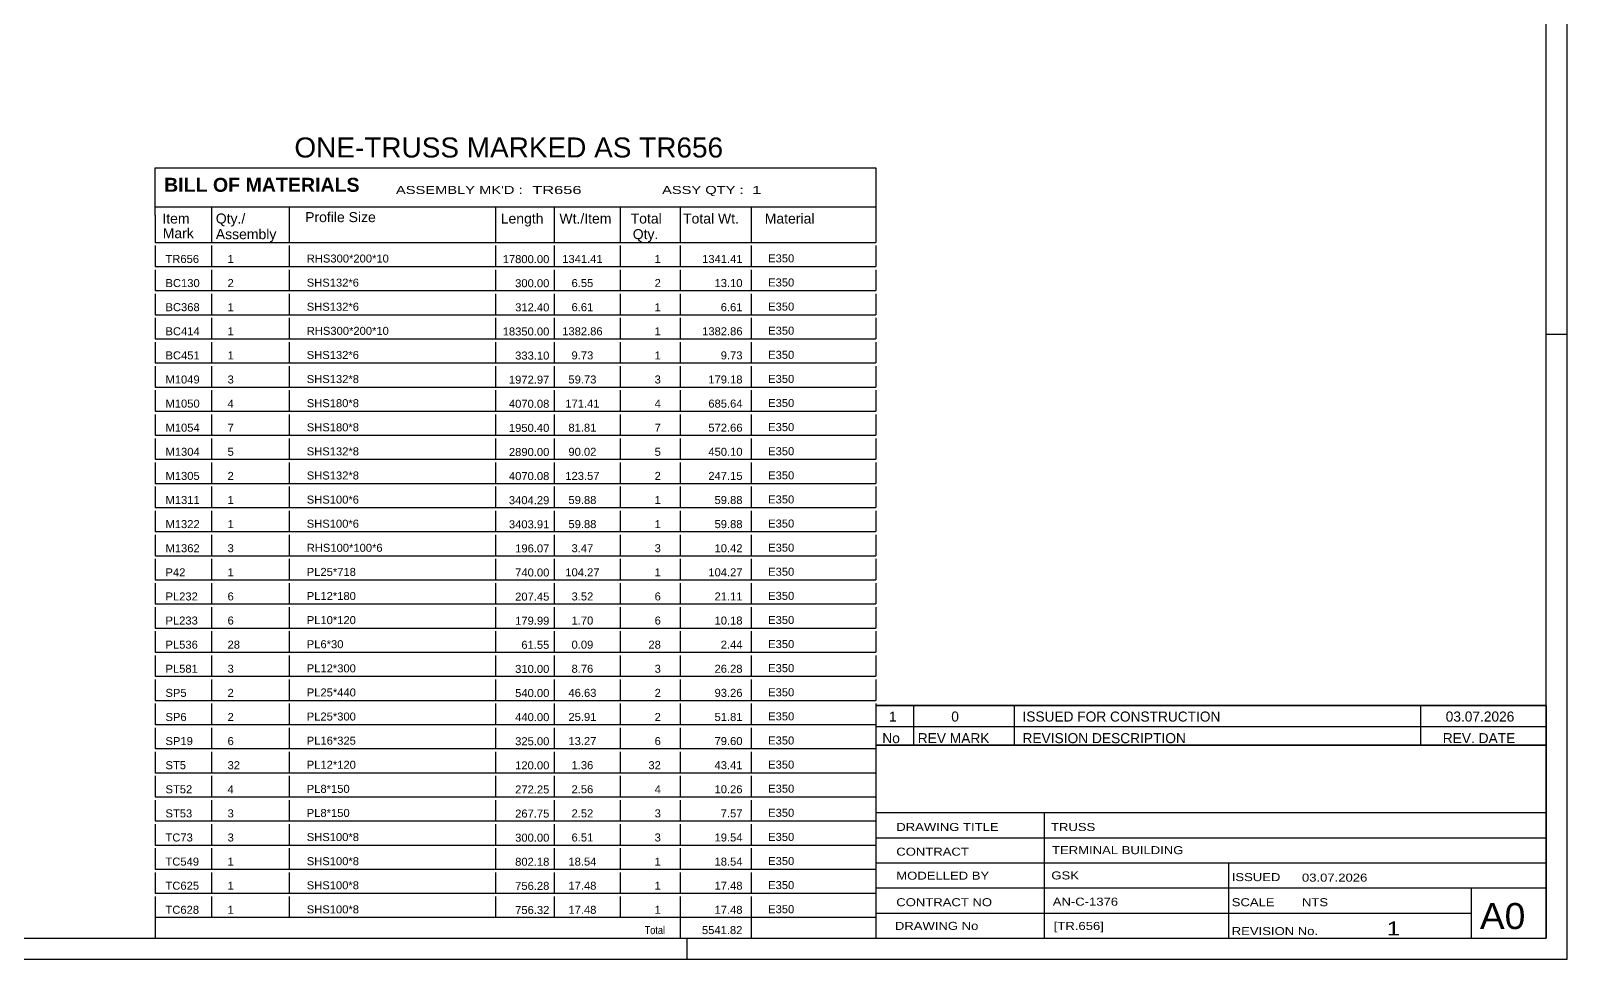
# Model space of a CAD drawing. Header units: millimetres. Extents: x -188 to 1001, y -654 to 187.
# Drawn here: x 634.5 to 1001.2, y -653.8 to -432.3 of the extents above; entities that cross this region are included whole.
import ezdxf

# ---------------------------------------------------------------- set-up
doc = ezdxf.new("R2010")
doc.units = ezdxf.units.MM
doc.styles.add('Arial', font='ARIAL.TTF', dxfattribs={"height": 0.2})
doc.styles.add('Arial Bold', font='ARIALBD.TTF', dxfattribs={"height": 0.2})
doc.styles.add('Arial Narrow', font='ARIALN.TTF', dxfattribs={"height": 0.2})

# ---------------------------------------------------------------- blocks, each defined once
blk = doc.blocks.new('Unknown-761542699-1162')
at = {"color": 5, "linetype": 'Continuous'}
for p, q in [((1001.2, -653.81), (1001.2, 187.19)), ((996.2, -648.81), (996.2, 182.19)), ((1001.2, -504.81), (996.2, -504.81)), ((-182.8, -648.81), (996.2, -648.81)), ((791.2, -653.81), (791.2, -648.81)), ((-187.8, -653.81), (1001.2, -653.81))]:
    blk.add_line(p, q, dxfattribs=at)
blk = doc.blocks.new('Unknown-761542699-35764')
at = {"color": 7, "linetype": 'Continuous'}
for p, q in [((836.2, -593.26), (996.2, -593.26)), ((996.2, -593.26), (836.2, -593.26)), ((836.2, -593.26), (836.2, -598.26)), ((845.2, -593.26), (845.2, -598.26)), ((869.2, -593.26), (869.2, -598.26)), ((966.2, -593.26), (966.2, -598.26)), ((996.2, -593.26), (996.2, -598.26)), ((836.2, -598.26), (996.2, -598.26)), ((836.2, -598.26), (836.2, -602.76)), ((836.2, -598.26), (996.2, -598.26)), ((845.2, -598.26), (845.2, -602.76)), ((869.2, -598.26), (869.2, -602.76)), ((966.2, -598.26), (966.2, -602.76)), ((996.2, -598.26), (996.2, -602.76)), ((996.2, -602.76), (836.2, -602.76))]:
    blk.add_line(p, q, dxfattribs=at)
at = {"color": 7, "linetype": 'Continuous', "style": 'Arial Narrow'}
for s, height, width, p in [('1', 2.39, 1.196471, (839.36, -597.11)), ('0', 2.39, 1.196471, (854.21, -597.11)), ('ISSUED FOR CONSTRUCTION', 2.3861, 1.196471, (871.2, -597.11)), ('03.07.2026', 2.386, 1.196471, (972.2, -597.11)), ('No', 2.386, 1.2, (837.75, -602.26)), ('REV MARK', 2.386, 1.2, (846.2, -602.26)), ('REVISION DESCRIPTION', 2.3861, 1.2, (871.2, -602.26)), ('REV. DATE', 2.386, 1.2, (971.49, -602.26))]:
    blk.add_text(s, height=height, dxfattribs=dict(at, width=width)).set_placement(p)
blk = doc.blocks.new('Unknown-761542699-35765')
at = {"color": 7, "linetype": 'Continuous'}
for p, q in [((836.2, -602.76), (836.2, -648.81)), ((836.2, -602.76), (996.2, -602.76)), ((996.2, -602.76), (996.2, -648.81)), ((836.2, -618.81), (996.2, -618.81)), ((876.34, -618.81), (876.34, -648.81)), ((836.2, -624.81), (996.2, -624.81)), ((836.2, -630.81), (996.2, -630.81)), ((920.34, -630.81), (920.34, -648.81)), ((836.2, -636.81), (996.2, -636.81)), ((978.34, -648.81), (978.34, -636.81)), ((836.2, -642.81), (978.2, -642.81)), ((836.2, -648.81), (996.2, -648.81))]:
    blk.add_line(p, q, dxfattribs=at)
at = {"color": 7, "style": 'Arial Narrow'}
for s, height, width, p in [('DRAWING TITLE', 1.9089, 1.425378, (841.09, -623.21)), ('TRUSS', 1.909, 1.425378, (878.01, -623.23)), ('TERMINAL BUILDING', 1.9089, 1.425378, (878.26, -628.74)), ('CONTRACT', 1.909, 1.425378, (841.09, -629.1)), ('MODELLED BY', 1.9089, 1.425378, (841.09, -634.83)), ('GSK', 1.909, 1.425378, (878.09, -634.77)), ('ISSUED', 1.909, 1.425378, (921.14, -635.17)), ('03.07.2026', 1.909, 1.425378, (937.89, -635.29)), ('CONTRACT NO', 1.9089, 1.425378, (841.09, -641.16)), ('AN-C-1376', 1.909, 1.425378, (878.43, -641.03)), ('SCALE', 1.909, 1.425378, (921.14, -641.16)), ('A0', 6.204, 1.25, (980.34, -646.61)), ('DRAWING No', 1.909, 1.425378, (840.76, -646.81)), ('[TR.656]', 1.909, 1.425378, (878.67, -646.82)), ('1', 3.34, 1.5, (958.12, -648.13)), ('REVISION No.', 1.9089, 1.425378, (921.14, -648.04))]:
    blk.add_text(s, height=height, dxfattribs=dict(at, width=width)).set_placement(p)
at = {"color": 7, "linetype": 'Continuous', "style": 'Arial Narrow', "width": 1.425378}
blk.add_text('NTS', height=1.909, dxfattribs=at).set_placement((937.9, -641.16))
blk = doc.blocks.new('Unknown-761542699-35766')
at = {"color": 7, "linetype": 'Continuous'}
for p, q in [((664.2, -465.06), (836.2, -465.06)), ((664.2, -476.31), (664.2, -465.06)), ((836.2, -465.06), (836.2, -476.31)), ((664.2, -474.31), (836.2, -474.31)), ((664.2, -476.31), (664.2, -481.31)), ((677.7, -474.31), (677.7, -482.81)), ((696.2, -474.31), (696.2, -482.81)), ((745.48, -474.31), (745.48, -482.81)), ((759.48, -474.31), (759.48, -482.81)), ((775.2, -474.31), (775.2, -482.81)), ((789.48, -474.31), (789.48, -482.81)), ((806.48, -474.31), (806.48, -482.81)), ((836.2, -476.31), (836.2, -482.81)), ((664.2, -481.31), (664.2, -482.81)), ((664.2, -482.81), (836.2, -482.81)), ((664.2, -483.58), (664.2, -488.56)), ((677.7, -483.58), (677.7, -488.56)), ((696.2, -483.58), (696.2, -488.56)), ((745.48, -483.58), (745.48, -488.56)), ((759.48, -483.58), (759.48, -488.56)), ((775.2, -483.58), (775.2, -488.56)), ((789.48, -483.58), (789.48, -488.56)), ((806.48, -483.58), (806.48, -488.56)), ((836.2, -483.58), (836.2, -488.56)), ((664.2, -488.56), (836.2, -488.56)), ((664.2, -489.33), (664.2, -494.31)), ((677.7, -489.33), (677.7, -494.31)), ((696.2, -489.33), (696.2, -494.31)), ((745.48, -489.33), (745.48, -494.31)), ((759.48, -489.33), (759.48, -494.31)), ((775.2, -489.33), (775.2, -494.31)), ((789.48, -489.33), (789.48, -494.31)), ((806.48, -489.33), (806.48, -494.31)), ((836.2, -489.33), (836.2, -494.31)), ((664.2, -494.31), (836.2, -494.31)), ((664.2, -495.08), (664.2, -500.06)), ((677.7, -495.08), (677.7, -500.06)), ((696.2, -495.08), (696.2, -500.06)), ((745.48, -495.08), (745.48, -500.06)), ((759.48, -495.08), (759.48, -500.06)), ((775.2, -495.08), (775.2, -500.06)), ((789.48, -495.08), (789.48, -500.06)), ((806.48, -495.08), (806.48, -500.06)), ((836.2, -495.08), (836.2, -500.06)), ((664.2, -500.06), (836.2, -500.06)), ((664.2, -500.83), (664.2, -505.81)), ((677.7, -500.83), (677.7, -505.81)), ((696.2, -500.83), (696.2, -505.81)), ((745.48, -500.83), (745.48, -505.81)), ((759.48, -500.83), (759.48, -505.81)), ((775.2, -500.83), (775.2, -505.81)), ((789.48, -500.83), (789.48, -505.81)), ((806.48, -500.83), (806.48, -505.81)), ((836.2, -500.83), (836.2, -505.81)), ((664.2, -505.81), (836.2, -505.81)), ((664.2, -506.58), (664.2, -511.56)), ((677.7, -506.58), (677.7, -511.56)), ((696.2, -506.58), (696.2, -511.56)), ((745.48, -506.58), (745.48, -511.56)), ((759.48, -506.58), (759.48, -511.56)), ((775.2, -506.58), (775.2, -511.56)), ((789.48, -506.58), (789.48, -511.56)), ((806.48, -506.58), (806.48, -511.56)), ((836.2, -506.58), (836.2, -511.56)), ((664.2, -511.56), (836.2, -511.56)), ((664.2, -512.33), (664.2, -517.31)), ((677.7, -512.33), (677.7, -517.31)), ((696.2, -512.33), (696.2, -517.31)), ((745.48, -512.33), (745.48, -517.31)), ((759.48, -512.33), (759.48, -517.31)), ((775.2, -512.33), (775.2, -517.31)), ((789.48, -512.33), (789.48, -517.31)), ((806.48, -512.33), (806.48, -517.31)), ((836.2, -512.33), (836.2, -517.31)), ((664.2, -517.31), (836.2, -517.31)), ((664.2, -518.08), (664.2, -523.06)), ((677.7, -518.08), (677.7, -523.06)), ((696.2, -518.08), (696.2, -523.06)), ((745.48, -518.08), (745.48, -523.06)), ((759.48, -518.08), (759.48, -523.06)), ((775.2, -518.08), (775.2, -523.06)), ((789.48, -518.08), (789.48, -523.06)), ((806.48, -518.08), (806.48, -523.06)), ((836.2, -518.08), (836.2, -523.06)), ((664.2, -523.06), (836.2, -523.06)), ((664.2, -523.83), (664.2, -528.81)), ((677.7, -523.83), (677.7, -528.81)), ((696.2, -523.83), (696.2, -528.81)), ((745.48, -523.83), (745.48, -528.81)), ((759.48, -523.83), (759.48, -528.81)), ((775.2, -523.83), (775.2, -528.81)), ((789.48, -523.83), (789.48, -528.81)), ((806.48, -523.83), (806.48, -528.81)), ((836.2, -523.83), (836.2, -528.81)), ((664.2, -528.81), (836.2, -528.81)), ((664.2, -529.58), (664.2, -534.56)), ((677.7, -529.58), (677.7, -534.56)), ((696.2, -529.58), (696.2, -534.56)), ((745.48, -529.58), (745.48, -534.56)), ((759.48, -529.58), (759.48, -534.56)), ((775.2, -529.58), (775.2, -534.56)), ((789.48, -529.58), (789.48, -534.56)), ((806.48, -529.58), (806.48, -534.56)), ((836.2, -529.58), (836.2, -534.56)), ((664.2, -534.56), (836.2, -534.56)), ((664.2, -535.33), (664.2, -540.31)), ((677.7, -535.33), (677.7, -540.31)), ((696.2, -535.33), (696.2, -540.31)), ((745.48, -535.33), (745.48, -540.31)), ((759.48, -535.33), (759.48, -540.31)), ((775.2, -535.33), (775.2, -540.31)), ((789.48, -535.33), (789.48, -540.31)), ((806.48, -535.33), (806.48, -540.31)), ((836.2, -535.33), (836.2, -540.31)), ((664.2, -540.31), (836.2, -540.31)), ((664.2, -541.08), (664.2, -546.06)), ((677.7, -541.08), (677.7, -546.06)), ((696.2, -541.08), (696.2, -546.06)), ((745.48, -541.08), (745.48, -546.06)), ((759.48, -541.08), (759.48, -546.06)), ((775.2, -541.08), (775.2, -546.06)), ((789.48, -541.08), (789.48, -546.06)), ((806.48, -541.08), (806.48, -546.06)), ((836.2, -541.08), (836.2, -546.06)), ((664.2, -546.06), (836.2, -546.06)), ((664.2, -546.83), (664.2, -551.81)), ((677.7, -546.83), (677.7, -551.81)), ((696.2, -546.83), (696.2, -551.81)), ((745.48, -546.83), (745.48, -551.81)), ((759.48, -546.83), (759.48, -551.81)), ((775.2, -546.83), (775.2, -551.81)), ((789.48, -546.83), (789.48, -551.81)), ((806.48, -546.83), (806.48, -551.81)), ((836.2, -546.83), (836.2, -551.81)), ((664.2, -551.81), (836.2, -551.81)), ((664.2, -552.58), (664.2, -557.56)), ((677.7, -552.58), (677.7, -557.56)), ((696.2, -552.58), (696.2, -557.56)), ((745.48, -552.58), (745.48, -557.56)), ((759.48, -552.58), (759.48, -557.56)), ((775.2, -552.58), (775.2, -557.56)), ((789.48, -552.58), (789.48, -557.56)), ((806.48, -552.58), (806.48, -557.56)), ((836.2, -552.58), (836.2, -557.56)), ((664.2, -557.56), (836.2, -557.56)), ((664.2, -558.33), (664.2, -563.31)), ((677.7, -558.33), (677.7, -563.31)), ((696.2, -558.33), (696.2, -563.31)), ((745.48, -558.33), (745.48, -563.31)), ((759.48, -558.33), (759.48, -563.31)), ((775.2, -558.33), (775.2, -563.31)), ((789.48, -558.33), (789.48, -563.31)), ((806.48, -558.33), (806.48, -563.31)), ((836.2, -558.33), (836.2, -563.31)), ((664.2, -563.31), (836.2, -563.31)), ((664.2, -564.08), (664.2, -569.06)), ((677.7, -564.08), (677.7, -569.06)), ((696.2, -564.08), (696.2, -569.06)), ((745.48, -564.08), (745.48, -569.06)), ((759.48, -564.08), (759.48, -569.06)), ((775.2, -564.08), (775.2, -569.06)), ((789.48, -564.08), (789.48, -569.06)), ((806.48, -564.08), (806.48, -569.06)), ((836.2, -564.08), (836.2, -569.06)), ((664.2, -569.06), (836.2, -569.06)), ((664.2, -569.83), (664.2, -574.81)), ((677.7, -569.83), (677.7, -574.81)), ((696.2, -569.83), (696.2, -574.81)), ((745.48, -569.83), (745.48, -574.81)), ((759.48, -569.83), (759.48, -574.81)), ((775.2, -569.83), (775.2, -574.81)), ((789.48, -569.83), (789.48, -574.81)), ((806.48, -569.83), (806.48, -574.81)), ((836.2, -569.83), (836.2, -574.81)), ((664.2, -574.81), (836.2, -574.81)), ((664.2, -575.58), (664.2, -580.56)), ((677.7, -575.58), (677.7, -580.56)), ((696.2, -575.58), (696.2, -580.56)), ((745.48, -575.58), (745.48, -580.56)), ((759.48, -575.58), (759.48, -580.56)), ((775.2, -575.58), (775.2, -580.56)), ((789.48, -575.58), (789.48, -580.56)), ((806.48, -575.58), (806.48, -580.56)), ((836.2, -575.58), (836.2, -580.56)), ((664.2, -580.56), (836.2, -580.56)), ((664.2, -581.33), (664.2, -586.31)), ((677.7, -581.33), (677.7, -586.31)), ((696.2, -581.33), (696.2, -586.31)), ((745.48, -581.33), (745.48, -586.31)), ((759.48, -581.33), (759.48, -586.31)), ((775.2, -581.33), (775.2, -586.31)), ((789.48, -581.33), (789.48, -586.31)), ((806.48, -581.33), (806.48, -586.31)), ((836.2, -581.33), (836.2, -586.31)), ((664.2, -586.31), (836.2, -586.31)), ((664.2, -587.08), (664.2, -592.06)), ((677.7, -587.08), (677.7, -592.06)), ((696.2, -587.08), (696.2, -592.06)), ((745.48, -587.08), (745.48, -592.06)), ((759.48, -587.08), (759.48, -592.06)), ((775.2, -587.08), (775.2, -592.06)), ((789.48, -587.08), (789.48, -592.06)), ((806.48, -587.08), (806.48, -592.06)), ((836.2, -587.08), (836.2, -592.06)), ((664.2, -592.06), (836.2, -592.06)), ((664.2, -592.83), (664.2, -597.81)), ((677.7, -592.83), (677.7, -597.81)), ((696.2, -592.83), (696.2, -597.81)), ((745.48, -592.83), (745.48, -597.81)), ((759.48, -592.83), (759.48, -597.81)), ((775.2, -592.83), (775.2, -597.81)), ((789.48, -592.83), (789.48, -597.81)), ((806.48, -592.83), (806.48, -597.81)), ((836.2, -592.83), (836.2, -597.81)), ((664.2, -597.81), (836.2, -597.81)), ((664.2, -598.58), (664.2, -603.56)), ((677.7, -598.58), (677.7, -603.56)), ((696.2, -598.58), (696.2, -603.56)), ((745.48, -598.58), (745.48, -603.56)), ((759.48, -598.58), (759.48, -603.56)), ((775.2, -598.58), (775.2, -603.56)), ((789.48, -598.58), (789.48, -603.56)), ((806.48, -598.58), (806.48, -603.56)), ((836.2, -598.58), (836.2, -603.56)), ((664.2, -603.56), (836.2, -603.56)), ((664.2, -604.33), (664.2, -609.31)), ((677.7, -604.33), (677.7, -609.31)), ((696.2, -604.33), (696.2, -609.31)), ((745.48, -604.33), (745.48, -609.31)), ((759.48, -604.33), (759.48, -609.31)), ((775.2, -604.33), (775.2, -609.31)), ((789.48, -604.33), (789.48, -609.31)), ((806.48, -604.33), (806.48, -609.31)), ((836.2, -604.33), (836.2, -609.31)), ((664.2, -609.31), (836.2, -609.31)), ((664.2, -610.08), (664.2, -615.06)), ((677.7, -610.08), (677.7, -615.06)), ((696.2, -610.08), (696.2, -615.06)), ((745.48, -610.08), (745.48, -615.06)), ((759.48, -610.08), (759.48, -615.06)), ((775.2, -610.08), (775.2, -615.06)), ((789.48, -610.08), (789.48, -615.06)), ((806.48, -610.08), (806.48, -615.06)), ((836.2, -610.08), (836.2, -615.06)), ((664.2, -615.06), (836.2, -615.06)), ((664.2, -615.83), (664.2, -620.81)), ((677.7, -615.83), (677.7, -620.81)), ((696.2, -615.83), (696.2, -620.81)), ((745.48, -615.83), (745.48, -620.81)), ((759.48, -615.83), (759.48, -620.81)), ((775.2, -615.83), (775.2, -620.81)), ((789.48, -615.83), (789.48, -620.81)), ((806.48, -615.83), (806.48, -620.81)), ((836.2, -615.83), (836.2, -620.81)), ((664.2, -620.81), (836.2, -620.81)), ((664.2, -621.58), (664.2, -626.56)), ((677.7, -621.58), (677.7, -626.56)), ((696.2, -621.58), (696.2, -626.56)), ((745.48, -621.58), (745.48, -626.56)), ((759.48, -621.58), (759.48, -626.56)), ((775.2, -621.58), (775.2, -626.56)), ((789.48, -621.58), (789.48, -626.56)), ((806.48, -621.58), (806.48, -626.56)), ((836.2, -621.58), (836.2, -626.56)), ((664.2, -626.56), (836.2, -626.56)), ((664.2, -627.33), (664.2, -632.31)), ((677.7, -627.33), (677.7, -632.31)), ((696.2, -627.33), (696.2, -632.31)), ((745.48, -627.33), (745.48, -632.31)), ((759.48, -627.33), (759.48, -632.31)), ((775.2, -627.33), (775.2, -632.31)), ((789.48, -627.33), (789.48, -632.31)), ((806.48, -627.33), (806.48, -632.31)), ((836.2, -627.33), (836.2, -632.31)), ((664.2, -632.31), (836.2, -632.31)), ((664.2, -633.08), (664.2, -638.06)), ((677.7, -633.08), (677.7, -638.06)), ((696.2, -633.08), (696.2, -638.06)), ((745.48, -633.08), (745.48, -638.06)), ((759.48, -633.08), (759.48, -638.06)), ((775.2, -633.08), (775.2, -638.06)), ((789.48, -633.08), (789.48, -638.06)), ((806.48, -633.08), (806.48, -638.06)), ((836.2, -633.08), (836.2, -638.06)), ((664.2, -638.06), (836.2, -638.06)), ((664.2, -638.83), (664.2, -643.81)), ((677.7, -638.83), (677.7, -643.81)), ((696.2, -638.83), (696.2, -643.81)), ((745.48, -638.83), (745.48, -643.81)), ((759.48, -638.83), (759.48, -643.81)), ((775.2, -638.83), (775.2, -643.81)), ((789.48, -638.83), (789.48, -643.81)), ((806.48, -638.83), (806.48, -643.81)), ((836.2, -638.83), (836.2, -643.81)), ((664.2, -643.81), (836.2, -643.81)), ((664.2, -643.81), (836.2, -643.81)), ((664.2, -643.81), (664.2, -648.81)), ((789.48, -643.81), (789.48, -648.81)), ((806.48, -643.81), (806.48, -648.81)), ((836.2, -643.81), (836.2, -648.81)), ((664.2, -648.81), (836.2, -648.81))]:
    blk.add_line(p, q, dxfattribs=at)
at = {"color": 7}
for s, height, style, p in [('BILL OF MATERIALS', 3.3405, 'Arial Bold', (666.36, -470.75)), ('Profile Size', 2.3877, 'Arial', (700.02, -477.98)), ('Mark', 2.388, 'Arial', (666.04, -481.81))]:
    blk.add_text(s, height=height, dxfattribs=dict(at, style=style)).set_placement(p)
at = {"color": 7, "linetype": 'Continuous', "style": 'Arial Narrow'}
for s, height, width, p in [("ASSEMBLY MK'D :", 1.9089, 1.6, (721.7, -471.26)), ('TR656', 1.909, 1.794707, (754.2, -471.26)), ('ASSY QTY :', 1.909, 1.6, (785.2, -471.26)), ('1', 1.91, 1.794707, (806.7, -471.26))]:
    blk.add_text(s, height=height, dxfattribs=dict(at, width=width)).set_placement(p)
at = {"color": 7, "linetype": 'Continuous'}
for s, height, style, p in [('Item', 2.388, 'Arial', (665.95, -478.31)), ('Qty./', 2.388, 'Arial', (678.7, -478.31)), ('Length', 2.388, 'Arial', (746.7, -478.31)), ('Wt./Item', 2.388, 'Arial', (760.7, -478.31)), ('Total', 2.388, 'Arial', (777.7, -478.31)), ('Total Wt.', 2.388, 'Arial', (790.2, -478.31)), ('Material', 2.388, 'Arial', (809.7, -478.31)), ('Assembly', 2.388, 'Arial', (678.7, -482.04)), ('Qty.', 2.388, 'Arial', (778.2, -482.04)), ('TR656', 1.91, 'Arial', (666.7, -487.72)), ('1', 1.91, 'Arial', (681.51, -487.72)), ('RHS300*200*10', 1.9102, 'Arial', (700.41, -487.62)), ('17800.00', 1.91, 'Arial', (747.17, -487.76)), ('1341.41', 1.91, 'Arial', (761.37, -487.72)), ('1', 1.91, 'Arial', (783.42, -487.72)), ('1341.41', 1.91, 'Arial', (794.76, -487.72)), ('E350', 1.91, 'Arial', (810.51, -487.58)), ('BC130', 1.91, 'Arial', (666.7, -493.47)), ('2', 1.91, 'Arial', (681.51, -493.47)), ('SHS132*6', 1.91, 'Arial', (700.41, -493.37)), ('300.00', 1.91, 'Arial', (750.14, -493.51)), ('6.55', 1.91, 'Arial', (763.59, -493.47)), ('2', 1.91, 'Arial', (783.42, -493.47)), ('13.10', 1.91, 'Arial', (797.72, -493.47)), ('E350', 1.91, 'Arial', (810.51, -493.33)), ('BC368', 1.91, 'Arial', (666.7, -499.22)), ('1', 1.91, 'Arial', (681.51, -499.22)), ('SHS132*6', 1.91, 'Arial', (700.41, -499.12)), ('312.40', 1.91, 'Arial', (750.14, -499.26)), ('6.61', 1.91, 'Arial', (763.59, -499.22)), ('1', 1.91, 'Arial', (783.42, -499.22)), ('6.61', 1.91, 'Arial', (799.2, -499.22)), ('E350', 1.91, 'Arial', (810.51, -499.08)), ('BC414', 1.91, 'Arial', (666.7, -504.97)), ('1', 1.91, 'Arial', (681.51, -504.97)), ('RHS300*200*10', 1.9102, 'Arial', (700.41, -504.87)), ('18350.00', 1.91, 'Arial', (747.17, -505.01)), ('1382.86', 1.91, 'Arial', (761.37, -504.97)), ('1', 1.91, 'Arial', (783.42, -504.97)), ('1382.86', 1.91, 'Arial', (794.76, -504.97)), ('E350', 1.91, 'Arial', (810.51, -504.83)), ('BC451', 1.91, 'Arial', (666.7, -510.72)), ('1', 1.91, 'Arial', (681.51, -510.72)), ('SHS132*6', 1.91, 'Arial', (700.41, -510.62)), ('333.10', 1.91, 'Arial', (750.14, -510.76)), ('9.73', 1.91, 'Arial', (763.59, -510.72)), ('1', 1.91, 'Arial', (783.42, -510.72)), ('9.73', 1.91, 'Arial', (799.2, -510.72)), ('E350', 1.91, 'Arial', (810.51, -510.58)), ('M1049', 1.91, 'Arial', (666.7, -516.47)), ('3', 1.91, 'Arial', (681.51, -516.47)), ('SHS132*8', 1.91, 'Arial', (700.41, -516.37)), ('1972.97', 1.91, 'Arial', (748.65, -516.51)), ('59.73', 1.91, 'Arial', (762.85, -516.47)), ('3', 1.91, 'Arial', (783.42, -516.47)), ('179.18', 1.91, 'Arial', (796.24, -516.47)), ('E350', 1.91, 'Arial', (810.51, -516.33)), ('M1050', 1.91, 'Arial', (666.7, -522.22)), ('4', 1.91, 'Arial', (681.51, -522.22)), ('SHS180*8', 1.91, 'Arial', (700.41, -522.12)), ('4070.08', 1.91, 'Arial', (748.65, -522.26)), ('171.41', 1.91, 'Arial', (762.11, -522.22)), ('4', 1.91, 'Arial', (783.42, -522.22)), ('685.64', 1.91, 'Arial', (796.24, -522.22)), ('E350', 1.91, 'Arial', (810.51, -522.08)), ('M1054', 1.91, 'Arial', (666.7, -527.97)), ('7', 1.91, 'Arial', (681.51, -527.97)), ('SHS180*8', 1.91, 'Arial', (700.41, -527.87)), ('1950.40', 1.91, 'Arial', (748.65, -528.01)), ('81.81', 1.91, 'Arial', (762.85, -527.97)), ('7', 1.91, 'Arial', (783.42, -527.97)), ('572.66', 1.91, 'Arial', (796.24, -527.97)), ('E350', 1.91, 'Arial', (810.51, -527.83)), ('E350', 1.91, 'Arial', (810.51, -533.58)), ('M1304', 1.91, 'Arial', (666.7, -533.72)), ('5', 1.91, 'Arial', (681.51, -533.72)), ('SHS132*8', 1.91, 'Arial', (700.41, -533.62)), ('2890.00', 1.91, 'Arial', (748.65, -533.76)), ('90.02', 1.91, 'Arial', (762.85, -533.72)), ('5', 1.91, 'Arial', (783.42, -533.72)), ('450.10', 1.91, 'Arial', (796.24, -533.72)), ('M1305', 1.91, 'Arial', (666.7, -539.47)), ('2', 1.91, 'Arial', (681.51, -539.47)), ('SHS132*8', 1.91, 'Arial', (700.41, -539.37)), ('4070.08', 1.91, 'Arial', (748.65, -539.51)), ('123.57', 1.91, 'Arial', (762.11, -539.47)), ('2', 1.91, 'Arial', (783.42, -539.47)), ('247.15', 1.91, 'Arial', (796.24, -539.47)), ('E350', 1.91, 'Arial', (810.51, -539.33)), ('M1311', 1.91, 'Arial', (666.7, -545.22)), ('1', 1.91, 'Arial', (681.51, -545.22)), ('SHS100*6', 1.91, 'Arial', (700.41, -545.12)), ('3404.29', 1.91, 'Arial', (748.65, -545.26)), ('59.88', 1.91, 'Arial', (762.85, -545.22)), ('1', 1.91, 'Arial', (783.42, -545.22)), ('59.88', 1.91, 'Arial', (797.72, -545.22)), ('E350', 1.91, 'Arial', (810.51, -545.08)), ('M1322', 1.91, 'Arial', (666.7, -550.97)), ('1', 1.91, 'Arial', (681.51, -550.97)), ('SHS100*6', 1.91, 'Arial', (700.41, -550.87)), ('3403.91', 1.91, 'Arial', (748.65, -551.01)), ('59.88', 1.91, 'Arial', (762.85, -550.97)), ('1', 1.91, 'Arial', (783.42, -550.97)), ('59.88', 1.91, 'Arial', (797.72, -550.97)), ('E350', 1.91, 'Arial', (810.51, -550.83)), ('M1362', 1.91, 'Arial', (666.7, -556.72)), ('3', 1.91, 'Arial', (681.51, -556.72)), ('RHS100*100*6', 1.9102, 'Arial', (700.41, -556.62)), ('196.07', 1.91, 'Arial', (750.14, -556.76)), ('3.47', 1.91, 'Arial', (763.59, -556.72)), ('3', 1.91, 'Arial', (783.42, -556.72)), ('10.42', 1.91, 'Arial', (797.72, -556.72)), ('E350', 1.91, 'Arial', (810.51, -556.58)), ('P42', 1.91, 'Arial', (666.7, -562.47)), ('1', 1.91, 'Arial', (681.51, -562.47)), ('PL25*718', 1.91, 'Arial', (700.41, -562.37)), ('740.00', 1.91, 'Arial', (750.14, -562.51)), ('104.27', 1.91, 'Arial', (762.11, -562.47)), ('1', 1.91, 'Arial', (783.42, -562.47)), ('104.27', 1.91, 'Arial', (796.24, -562.47)), ('E350', 1.91, 'Arial', (810.51, -562.33)), ('PL232', 1.91, 'Arial', (666.7, -568.22)), ('6', 1.91, 'Arial', (681.51, -568.22)), ('PL12*180', 1.91, 'Arial', (700.41, -568.12)), ('207.45', 1.91, 'Arial', (750.14, -568.26)), ('3.52', 1.91, 'Arial', (763.59, -568.22)), ('6', 1.91, 'Arial', (783.42, -568.22)), ('21.11', 1.91, 'Arial', (797.72, -568.22)), ('E350', 1.91, 'Arial', (810.51, -568.08)), ('PL10*120', 1.91, 'Arial', (700.41, -573.87)), ('E350', 1.91, 'Arial', (810.51, -573.83)), ('PL233', 1.91, 'Arial', (666.7, -573.97)), ('6', 1.91, 'Arial', (681.51, -573.97)), ('179.99', 1.91, 'Arial', (750.14, -574.01)), ('1.70', 1.91, 'Arial', (763.59, -573.97)), ('6', 1.91, 'Arial', (783.42, -573.97)), ('10.18', 1.91, 'Arial', (797.72, -573.97)), ('PL536', 1.91, 'Arial', (666.7, -579.72)), ('28', 1.91, 'Arial', (681.51, -579.72)), ('PL6*30', 1.91, 'Arial', (700.41, -579.62)), ('61.55', 1.91, 'Arial', (751.62, -579.76)), ('0.09', 1.91, 'Arial', (763.59, -579.72)), ('28', 1.91, 'Arial', (781.94, -579.72)), ('2.44', 1.91, 'Arial', (799.2, -579.72)), ('E350', 1.91, 'Arial', (810.51, -579.58)), ('PL581', 1.91, 'Arial', (666.7, -585.47)), ('3', 1.91, 'Arial', (681.51, -585.47)), ('PL12*300', 1.91, 'Arial', (700.41, -585.37)), ('310.00', 1.91, 'Arial', (750.14, -585.51)), ('8.76', 1.91, 'Arial', (763.59, -585.47)), ('3', 1.91, 'Arial', (783.42, -585.47)), ('26.28', 1.91, 'Arial', (797.72, -585.47)), ('E350', 1.91, 'Arial', (810.51, -585.33)), ('SP5', 1.91, 'Arial', (666.7, -591.22)), ('2', 1.91, 'Arial', (681.51, -591.22)), ('PL25*440', 1.91, 'Arial', (700.41, -591.12)), ('540.00', 1.91, 'Arial', (750.14, -591.26)), ('46.63', 1.91, 'Arial', (762.85, -591.22)), ('2', 1.91, 'Arial', (783.42, -591.22)), ('93.26', 1.91, 'Arial', (797.72, -591.22)), ('E350', 1.91, 'Arial', (810.51, -591.08)), ('SP6', 1.91, 'Arial', (666.7, -596.97)), ('2', 1.91, 'Arial', (681.51, -596.97)), ('PL25*300', 1.91, 'Arial', (700.41, -596.87)), ('440.00', 1.91, 'Arial', (750.14, -597.01)), ('25.91', 1.91, 'Arial', (762.85, -596.97)), ('2', 1.91, 'Arial', (783.42, -596.97)), ('51.81', 1.91, 'Arial', (797.72, -596.97)), ('E350', 1.91, 'Arial', (810.51, -596.83)), ('SP19', 1.91, 'Arial', (666.7, -602.72)), ('6', 1.91, 'Arial', (681.51, -602.72)), ('PL16*325', 1.91, 'Arial', (700.41, -602.62)), ('325.00', 1.91, 'Arial', (750.14, -602.76)), ('13.27', 1.91, 'Arial', (762.85, -602.72)), ('6', 1.91, 'Arial', (783.42, -602.72)), ('79.60', 1.91, 'Arial', (797.72, -602.72)), ('E350', 1.91, 'Arial', (810.51, -602.58)), ('ST5', 1.91, 'Arial', (666.7, -608.47)), ('32', 1.91, 'Arial', (681.51, -608.47)), ('PL12*120', 1.91, 'Arial', (700.41, -608.37)), ('120.00', 1.91, 'Arial', (750.14, -608.51)), ('1.36', 1.91, 'Arial', (763.59, -608.47)), ('32', 1.91, 'Arial', (781.94, -608.47)), ('43.41', 1.91, 'Arial', (797.72, -608.47)), ('E350', 1.91, 'Arial', (810.51, -608.33)), ('ST52', 1.91, 'Arial', (666.7, -614.22)), ('4', 1.91, 'Arial', (681.51, -614.22)), ('PL8*150', 1.91, 'Arial', (700.41, -614.12)), ('272.25', 1.91, 'Arial', (750.14, -614.26)), ('2.56', 1.91, 'Arial', (763.59, -614.22)), ('4', 1.91, 'Arial', (783.42, -614.22)), ('10.26', 1.91, 'Arial', (797.72, -614.22)), ('E350', 1.91, 'Arial', (810.51, -614.08)), ('ST53', 1.91, 'Arial', (666.7, -619.97)), ('3', 1.91, 'Arial', (681.51, -619.97)), ('PL8*150', 1.91, 'Arial', (700.41, -619.87)), ('267.75', 1.91, 'Arial', (750.14, -620.01)), ('2.52', 1.91, 'Arial', (763.59, -619.97)), ('3', 1.91, 'Arial', (783.42, -619.97)), ('7.57', 1.91, 'Arial', (799.2, -619.97)), ('E350', 1.91, 'Arial', (810.51, -619.83)), ('TC73', 1.91, 'Arial', (666.7, -625.72)), ('3', 1.91, 'Arial', (681.51, -625.72)), ('SHS100*8', 1.91, 'Arial', (700.41, -625.62)), ('300.00', 1.91, 'Arial', (750.14, -625.76)), ('6.51', 1.91, 'Arial', (763.59, -625.72)), ('3', 1.91, 'Arial', (783.42, -625.72)), ('19.54', 1.91, 'Arial', (797.72, -625.72)), ('E350', 1.91, 'Arial', (810.51, -625.58)), ('TC549', 1.91, 'Arial', (666.7, -631.47)), ('1', 1.91, 'Arial', (681.51, -631.47)), ('SHS100*8', 1.91, 'Arial', (700.41, -631.37)), ('802.18', 1.91, 'Arial', (750.14, -631.51)), ('18.54', 1.91, 'Arial', (762.85, -631.47)), ('1', 1.91, 'Arial', (783.42, -631.47)), ('18.54', 1.91, 'Arial', (797.72, -631.47)), ('E350', 1.91, 'Arial', (810.51, -631.33)), ('TC625', 1.91, 'Arial', (666.7, -637.22)), ('1', 1.91, 'Arial', (681.51, -637.22)), ('SHS100*8', 1.91, 'Arial', (700.41, -637.12)), ('756.28', 1.91, 'Arial', (750.14, -637.26)), ('17.48', 1.91, 'Arial', (762.85, -637.22)), ('1', 1.91, 'Arial', (783.42, -637.22)), ('17.48', 1.91, 'Arial', (797.72, -637.22)), ('E350', 1.91, 'Arial', (810.51, -637.08)), ('TC628', 1.91, 'Arial', (666.7, -642.97)), ('1', 1.91, 'Arial', (681.51, -642.97)), ('SHS100*8', 1.91, 'Arial', (700.41, -642.87)), ('756.32', 1.91, 'Arial', (750.14, -643.01)), ('17.48', 1.91, 'Arial', (762.85, -642.97)), ('1', 1.91, 'Arial', (783.42, -642.97)), ('17.48', 1.91, 'Arial', (797.72, -642.97)), ('E350', 1.91, 'Arial', (810.51, -642.83)), ('Total', 1.909, 'Arial Narrow', (781.04, -647.81)), ('5541.82', 1.91, 'Arial', (794.72, -647.81))]:
    blk.add_text(s, height=height, dxfattribs=dict(at, style=style)).set_placement(p)
blk = doc.blocks.new('Unknown-761542699-35767')
at = {"color": 2, "linetype": 'Continuous'}
blk.add_line((690.2, -465.06), (807.7, -465.06), dxfattribs=at)
at = {"color": 7, "style": 'Arial'}
blk.add_text('ONE-TRUSS MARKED AS TR656', height=4.7754, dxfattribs=at).set_placement((697.46, -462.56))

msp = doc.modelspace()

# ---------------------------------------------------------------- block references
for name in ['Unknown-761542699-1162', 'Unknown-761542699-35767', 'Unknown-761542699-35766', 'Unknown-761542699-35764', 'Unknown-761542699-35765']:
    msp.add_blockref(name, (0, 0))

doc.saveas('drawing.dxf')
